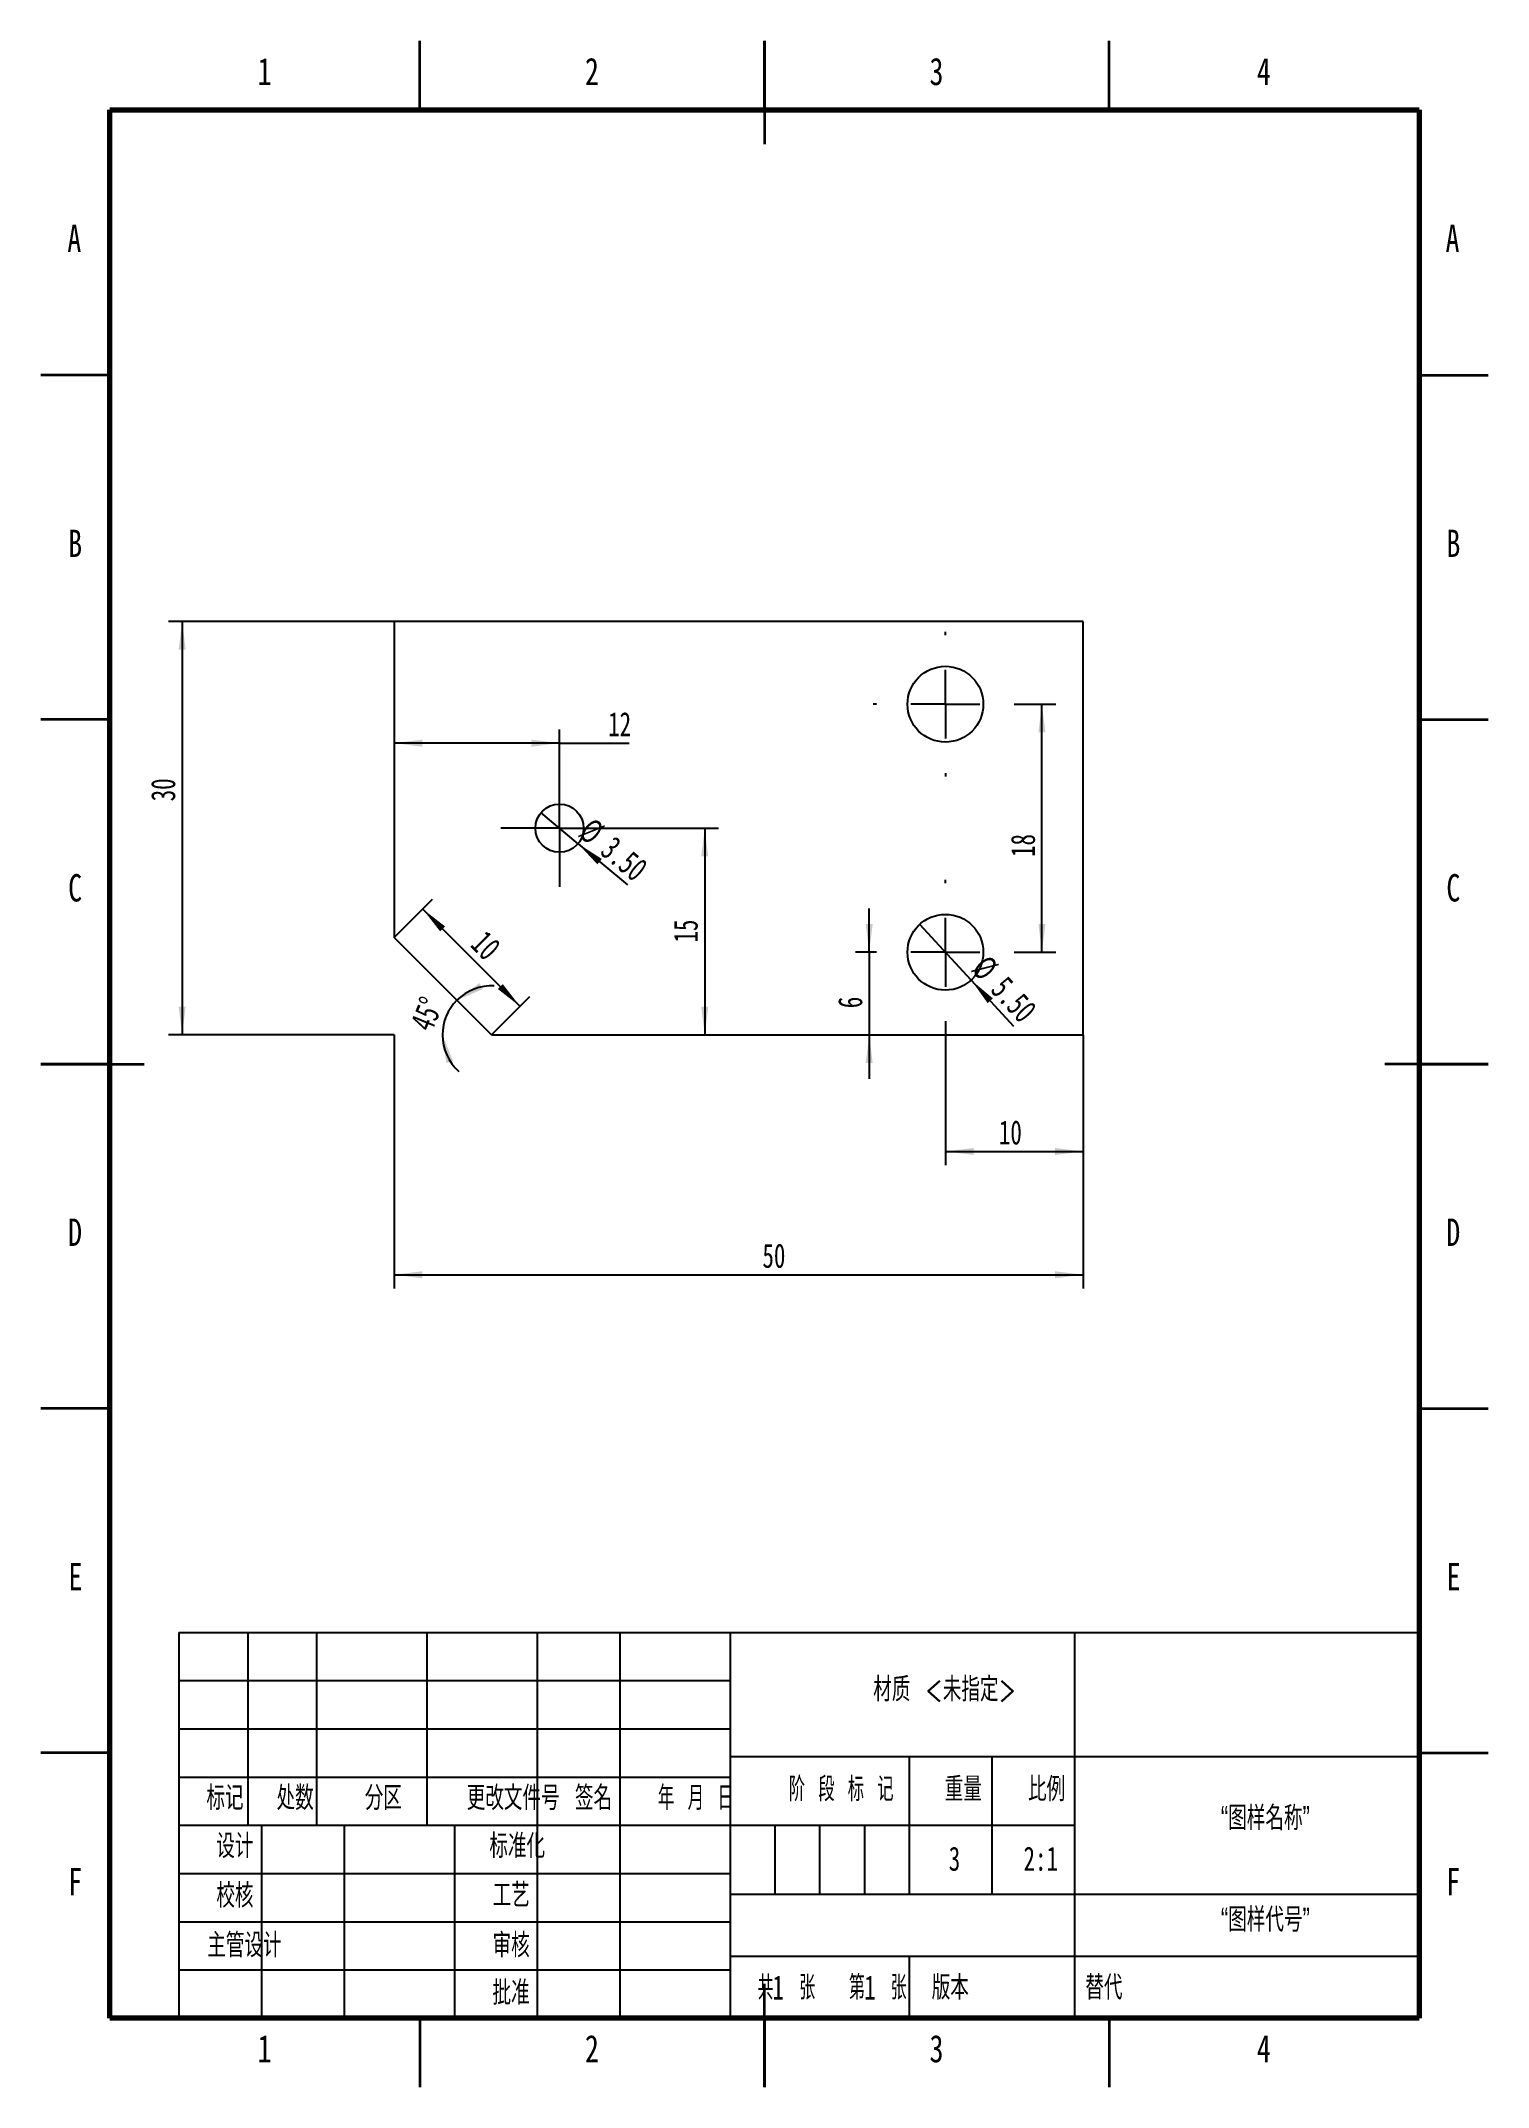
# Model space of a CAD drawing. Header units: millimetres. Extents: x 0 to 210, y 0 to 297.
import ezdxf

# ---------------------------------------------------------------- set-up
doc = ezdxf.new("R2010")
doc.units = ezdxf.units.MM
for name, color, linetype in [('10', 7, 'Continuous'), ('5', 7, 'Continuous'), ('SLD-0', 7, 'Continuous')]:
    doc.layers.add(name, color=color, linetype=linetype)
doc.styles.add('SLDTEXTSTYLE0', font='TXT', dxfattribs={"width": 0.7, "bigfont": 'bigfont'})
doc.styles.add('SLDTEXTSTYLE1', font='TXT', dxfattribs={"width": 0.7})
doc.styles.add('SLDTEXTSTYLE2', font='TXT', dxfattribs={"width": 0.6, "bigfont": 'bigfont'})
doc.styles.add('SLDTEXTSTYLE3', font='TXT', dxfattribs={"width": 0.614286, "bigfont": 'bigfont'})
doc.styles.add('SLDTEXTSTYLE4', font='TXT', dxfattribs={"width": 0.62, "bigfont": 'bigfont'})
doc.styles.add('SLDTEXTSTYLE5', font='TXT', dxfattribs={"width": 0.75})
doc.dimstyles.new('SLDDIMSTYLE0', dxfattribs={"dimtxt": 3.5, "dimasz": 4.08, "dimexe": 0, "dimexo": 0.0625, "dimgap": 0.875, "dimtad": 2, "dimlfac": 0.5, "dimrnd": 1e-09, "dimzin": 12, "dimdsep": 46, "dimtxsty": 'SLDTEXTSTYLE1', "dimsah": 1, "dimcen": 0.09, "dimadec": 0, "dimazin": 3, "dimtfac": 1, "dimtofl": 0, "dimtmove": 0, "dimatfit": 3, "dimfxl": 0, "dimfrac": 2, "dimtolj": 1, "dimtzin": 12, "dimarcsym": 0})
doc.dimstyles.new('SLDDIMSTYLE1', dxfattribs={"dimtxt": 3.5, "dimasz": 4.08, "dimexe": 0, "dimexo": 0.0625, "dimgap": 0.875, "dimtad": 2, "dimlfac": 0.5, "dimrnd": 1e-09, "dimzin": 4, "dimdsep": 46, "dimtxsty": 'SLDTEXTSTYLE1', "dimblk1": 'NONE', "dimsah": 1, "dimcen": 0, "dimadec": 0, "dimazin": 1, "dimtfac": 1, "dimtmove": 0, "dimatfit": 3, "dimldrblk": 'NONE', "dimfxl": 0, "dimfrac": 2, "dimtolj": 1, "dimtzin": 12, "dimarcsym": 0})
doc.dimstyles.new('SLDDIMSTYLE2', dxfattribs={"dimtxt": 3.5, "dimasz": 4.08, "dimexe": 0, "dimexo": 0.0625, "dimgap": 0.875, "dimtad": 2, "dimlfac": 0.5, "dimrnd": 1e-09, "dimzin": 12, "dimdsep": 46, "dimtxsty": 'SLDTEXTSTYLE1', "dimsah": 1, "dimcen": 0.09, "dimadec": 0, "dimazin": 3, "dimtfac": 1, "dimtmove": 0, "dimatfit": 0, "dimfxl": 0, "dimfrac": 2, "dimtolj": 1, "dimtzin": 12, "dimarcsym": 0})
doc.dimstyles.new('SLDDIMSTYLE3', dxfattribs={"dimtxt": 3.5, "dimasz": 4.08, "dimexe": 0, "dimexo": 0.0625, "dimgap": 0.875, "dimtad": 2, "dimdec": 4, "dimlfac": 0.5, "dimzin": 12, "dimdsep": 46, "dimtxsty": 'SLDTEXTSTYLE1', "dimsah": 1, "dimcen": 0.09, "dimazin": 3, "dimtfac": 1, "dimtofl": 0, "dimtmove": 0, "dimatfit": 3, "dimfxl": 0, "dimfrac": 2, "dimtolj": 1, "dimtzin": 12, "dimarcsym": 0})

# ---------------------------------------------------------------- blocks, each defined once
blk = doc.blocks.new('_D')
at = {"layer": '10'}
for p, q in [((51.25, 212.72), (18.49, 212.72)), ((20.49, 212.72), (20.49, 152.72)), ((51.25, 152.72), (18.49, 152.72))]:
    blk.add_line(p, q, dxfattribs=at)
for points in [[(20.49, 212.72), (19.98, 208.64), (21, 208.64)], [(20.49, 152.72), (21, 156.8), (19.98, 156.8)]]:
    blk.add_solid(points, dxfattribs=at)
at = {"layer": '10', "insert": (15.98, 186.63), "char_height": 3.5, "attachment_point": 1, "rotation": 90, "style": 'SLDTEXTSTYLE1'}
blk.add_mtext('30', dxfattribs=at)
blk = doc.blocks.new('_D_1')
at = {"layer": '10'}
for p, q in [((51.25, 152.72), (51.25, 115.91)), ((151.25, 152.72), (151.25, 115.91)), ((51.25, 117.91), (151.25, 117.91))]:
    blk.add_line(p, q, dxfattribs=at)
for points in [[(51.25, 117.91), (55.33, 117.4), (55.33, 118.42)], [(151.25, 117.91), (147.17, 118.42), (147.17, 117.4)]]:
    blk.add_solid(points, dxfattribs=at)
at = {"layer": '10', "insert": (104.7, 122.42), "char_height": 3.5, "attachment_point": 1, "style": 'SLDTEXTSTYLE1'}
blk.add_mtext('50', dxfattribs=at)
blk = doc.blocks.new('_D_2')
at = {"layer": '10'}
for q in [(72.57, 184.97), (85.13, 174.49)]:
    blk.add_line((77.94, 180.48), q, dxfattribs=at)
blk.add_solid([(77.94, 180.48), (80.75, 177.48), (81.4, 178.26)], dxfattribs=at)
at = {"layer": '10', "char_height": 3.5, "attachment_point": 1, "rotation": 320.1604, "style": 'SLDTEXTSTYLE1'}
for s, insert in [('%%c', (80.07, 184.43)), ('3.50', (83.22, 181.78))]:
    blk.add_mtext(s, dxfattribs=dict(at, insert=insert))
blk = doc.blocks.new('_NONE')
blk = doc.blocks.new('_D_3')
at = {"layer": '10'}
for q in [(127.52, 168.76), (141.15, 154.01)]:
    blk.add_line((134.99, 160.68), q, dxfattribs=at)
blk.add_solid([(134.99, 160.68), (137.38, 157.34), (138.13, 158.03)], dxfattribs=at)
at = {"layer": '10', "char_height": 3.5, "attachment_point": 1, "rotation": 312.7294, "style": 'SLDTEXTSTYLE1'}
for s, insert in [('%%c', (137.45, 164.55)), ('5.50', (140.23, 161.52))]:
    blk.add_mtext(s, dxfattribs=dict(at, insert=insert))
blk = doc.blocks.new('_D_4')
at = {"layer": '10'}
for p, q in [((131.25, 154.22), (131.25, 133.8)), ((151.25, 152.72), (151.25, 133.8)), ((131.25, 135.8), (151.25, 135.8))]:
    blk.add_line(p, q, dxfattribs=at)
for points in [[(131.25, 135.8), (135.33, 135.3), (135.33, 136.31)], [(151.25, 135.8), (147.17, 136.31), (147.17, 135.3)]]:
    blk.add_solid(points, dxfattribs=at)
at = {"layer": '10', "insert": (139.01, 140.32), "char_height": 3.5, "attachment_point": 1, "style": 'SLDTEXTSTYLE1'}
blk.add_mtext('10', dxfattribs=at)
blk = doc.blocks.new('_D_5')
at = {"layer": '10'}
for p, q in [((120.2, 164.72), (120.2, 171.07)), ((120.75, 164.72), (118.2, 164.72)), ((120.2, 164.72), (120.2, 152.72)), ((120.2, 152.72), (120.2, 146.37))]:
    blk.add_line(p, q, dxfattribs=at)
for points in [[(120.2, 164.72), (120.7, 168.8), (119.69, 168.8)], [(120.2, 152.72), (119.69, 148.64), (120.7, 148.64)]]:
    blk.add_solid(points, dxfattribs=at)
at = {"layer": '10', "insert": (115.68, 156.6), "char_height": 3.5, "attachment_point": 1, "rotation": 90, "style": 'SLDTEXTSTYLE1'}
blk.add_mtext('6', dxfattribs=at)
blk = doc.blocks.new('_D_6')
at = {"layer": '10'}
for p, q in [((83.75, 182.72), (98.33, 182.72)), ((96.33, 182.72), (96.33, 152.72))]:
    blk.add_line(p, q, dxfattribs=at)
for points in [[(96.33, 182.72), (95.82, 178.64), (96.83, 178.64)], [(96.33, 152.72), (96.83, 156.8), (95.82, 156.8)]]:
    blk.add_solid(points, dxfattribs=at)
at = {"layer": '10', "insert": (91.81, 166.13), "char_height": 3.5, "attachment_point": 1, "rotation": 90, "style": 'SLDTEXTSTYLE1'}
blk.add_mtext('15', dxfattribs=at)
blk = doc.blocks.new('_D_7')
at = {"layer": '10'}
for p, q in [((75.25, 191.22), (75.25, 197.07)), ((75.25, 195.07), (51.25, 195.07)), ((75.25, 195.07), (85.38, 195.07))]:
    blk.add_line(p, q, dxfattribs=at)
for points in [[(51.25, 195.07), (55.33, 194.56), (55.33, 195.58)], [(75.25, 195.07), (71.17, 195.58), (71.17, 194.56)]]:
    blk.add_solid(points, dxfattribs=at)
at = {"layer": '10', "insert": (82.31, 199.58), "char_height": 3.5, "attachment_point": 1, "style": 'SLDTEXTSTYLE1'}
blk.add_mtext('12', dxfattribs=at)
blk = doc.blocks.new('_D_8')
at = {"layer": '10'}
for start, end in [(135, 180), (86.8597, 135), (180, 228.1403)]:
    blk.add_arc((65.4, 152.72), 7.13, start, end, dxfattribs=at)
for points in [[(60.35, 157.77), (64.14, 159.37), (63.63, 160.25)], [(58.27, 152.72), (58.82, 148.65), (59.81, 148.91)]]:
    blk.add_solid(points, dxfattribs=at)
at = {"layer": '10', "insert": (53.47, 154.33), "char_height": 3.5, "attachment_point": 1, "rotation": 67.5659, "style": 'SLDTEXTSTYLE1'}
blk.add_mtext('45°', dxfattribs=at)
blk = doc.blocks.new('_D_9')
at = {"layer": '10'}
for p, q in [((51.25, 166.87), (56.81, 172.42)), ((55.39, 171), (69.53, 156.86)), ((65.4, 152.72), (70.95, 158.28))]:
    blk.add_line(p, q, dxfattribs=at)
for points in [[(55.39, 171), (57.92, 167.76), (58.64, 168.48)], [(69.53, 156.86), (67.01, 160.11), (66.29, 159.39)]]:
    blk.add_solid(points, dxfattribs=at)
at = {"layer": '10', "insert": (64.63, 168.14), "char_height": 3.5, "attachment_point": 1, "rotation": 315, "style": 'SLDTEXTSTYLE1'}
blk.add_mtext('10', dxfattribs=at)
blk = doc.blocks.new('_D_10')
at = {"layer": '10'}
for p, q in [((141.75, 200.72), (147.26, 200.72)), ((145.26, 164.72), (145.26, 200.72)), ((141.75, 164.72), (147.26, 164.72))]:
    blk.add_line(p, q, dxfattribs=at)
for points in [[(145.26, 200.72), (144.75, 196.64), (145.77, 196.64)], [(145.26, 164.72), (145.77, 168.8), (144.75, 168.8)]]:
    blk.add_solid(points, dxfattribs=at)
at = {"layer": '10', "insert": (140.75, 178.55), "char_height": 3.5, "attachment_point": 1, "rotation": 90, "style": 'SLDTEXTSTYLE1'}
blk.add_mtext('18', dxfattribs=at)
blk = doc.blocks.new('SW_CENTERMARKSYMBOL_0')
at = {"layer": '10', "color": 0}
for p, q in [((0, 10), (0, 10.5)), ((0, 0), (0, 5)), ((-10, 0), (-10.5, 0)), ((0, 0), (-5, 0)), ((0, 0), (0, -5)), ((0, 0), (5, 0)), ((10, 0), (10.5, 0)), ((0, -10), (0, -10.5))]:
    blk.add_line(p, q, dxfattribs=at)
blk = doc.blocks.new('SW_CENTERMARKSYMBOL_1')
at = {"layer": '10', "color": 0}
for p, q in [((0, 5), (0, 8.5)), ((0, 0), (0, 5)), ((-5, 0), (-8.5, 0)), ((0, 0), (-5, 0)), ((0, 0), (0, -5)), ((0, 0), (5, 0)), ((5, 0), (8.5, 0)), ((0, -5), (0, -8.5))]:
    blk.add_line(p, q, dxfattribs=at)
blk = doc.blocks.new('SW_CENTERMARKSYMBOL_2')
at = {"layer": '10', "color": 0}
for p, q in [((0, 10), (0, 10.5)), ((0, 0), (0, 5)), ((-10, 0), (-10.5, 0)), ((0, 0), (-5, 0)), ((0, 0), (0, -5)), ((0, 0), (5, 0)), ((10, 0), (10.5, 0)), ((0, -10), (0, -10.5))]:
    blk.add_line(p, q, dxfattribs=at)

msp = doc.modelspace()

# ---------------------------------------------------------------- linework, layer by layer
at = {"color": 7, "linetype": 'Continuous', "lineweight": 35}
for p, q in [((55, 287), (55, 297)), ((105, 297.001), (105, 281.999)), ((105, 287), (105, 297)), ((155, 287), (155, 297)), ((10, 248.5), (0, 248.5)), ((200, 248.5), (210, 248.5)), ((10, 198.5), (0, 198.5)), ((200, 198.5), (210, 198.5)), ((-0.001, 148.5), (15.001, 148.5)), ((10, 148.5), (0, 148.5)), ((210.001, 148.5), (194.999, 148.5)), ((200, 148.5), (210, 148.5)), ((10, 98.5), (0, 98.5)), ((200, 98.5), (210, 98.5)), ((10, 48.5), (0, 48.5)), ((200, 48.5), (210, 48.5)), ((105, -0.001), (105, 15.001)), ((55, 10), (55, 0)), ((105, 10), (105, 0)), ((155, 10), (155, 0))]:
    msp.add_line(p, q, dxfattribs=at)
at = {"color": 7, "linetype": 'Continuous', "lineweight": 70}
for p, q in [((10, 10), (10, 287)), ((10, 287), (200, 287)), ((200, 287), (200, 10)), ((200, 10), (10, 10))]:
    msp.add_line(p, q, dxfattribs=at)
at = {"color": 7, "linetype": 'Continuous', "lineweight": 25}
for p, q in [((151.25459, 212.72425), (51.25459, 212.72425)), ((51.25459, 212.72425), (51.25459, 166.86639)), ((151.25459, 152.72425), (151.25459, 212.72425)), ((65.39673, 152.72425), (51.25459, 166.86639)), ((65.39673, 152.72425), (151.25459, 152.72425))]:
    msp.add_line(p, q, dxfattribs=at)
for centre, radius in [((131.25459, 200.72425), 5.5), ((75.25459, 182.72425), 3.5), ((131.25459, 164.72425), 5.5)]:
    msp.add_circle(centre, radius, dxfattribs=at)
at = {"layer": '10', "color": 7, "lineweight": 25}
for p, q in [((30, 66), (30, 38)), ((40, 66), (40, 38)), ((56, 66), (56, 38)), ((72, 66), (72, 10)), ((84, 66), (84, 10)), ((100, 66), (100, 10)), ((150, 66), (150, 38)), ((100, 48), (200, 48)), ((125.98622, 48), (125.98622, 28)), ((138, 48), (138, 28)), ((20, 45), (100, 45)), ((20, 38), (150, 38)), ((32, 38), (32, 10)), ((44, 38), (44, 10)), ((60, 38), (60, 10)), ((150, 38), (150, 10)), ((20, 31), (100, 31)), ((100, 28), (200, 28)), ((20, 24), (100, 24)), ((100, 19), (200, 19)), ((20, 17), (100, 17))]:
    msp.add_line(p, q, dxfattribs=at)
at = {"layer": '10', "color": 7}
for p, q in [((20, 59), (100, 59)), ((20, 52), (100, 52))]:
    msp.add_line(p, q, dxfattribs=at)
at = {"layer": '5', "color": 7, "lineweight": 25}
for q in [(200, 66), (20, 10)]:
    msp.add_line((20, 66), q, dxfattribs=at)
at = {"layer": 'SLD-0'}
for p, q in [((106.5, 38), (106.5, 28)), ((113, 38), (113, 28)), ((119.5, 38), (119.5, 28))]:
    msp.add_line(p, q, dxfattribs=at)
at = {"layer": 'SLD-0', "lineweight": 25}
msp.add_line((125.98622, 19), (125.98622, 10), dxfattribs=at)

# ---------------------------------------------------------------- block references
at = {"layer": '10'}
for name, p in [('SW_CENTERMARKSYMBOL_2', (131.25459, 200.72425)), ('SW_CENTERMARKSYMBOL_1', (75.25459, 182.72425)), ('SW_CENTERMARKSYMBOL_0', (131.25459, 164.72425))]:
    msp.add_blockref(name, p, dxfattribs=at)

# ---------------------------------------------------------------- texts
at = {"color": 7, "linetype": 'Continuous', "lineweight": 0, "char_height": 3.96875, "attachment_point": 2, "style": 'SLDTEXTSTYLE5'}
for s, insert in [('1', (32.46004, 294.56015)), ('2', (79.96004, 294.56015)), ('3', (129.96004, 294.56015)), ('4', (177.46004, 294.56015)), ('A', (4.83969, 270.31015)), ('A', (204.83969, 270.31015)), ('B', (4.9706, 226.06015)), ('B', (204.9706, 226.06015)), ('C', (4.95866, 176.06015)), ('C', (204.95866, 176.06015)), ('D', (4.95269, 126.06015)), ('D', (204.95269, 126.06015)), ('E', (5.00781, 76.06015)), ('E', (205.00781, 76.06015)), ('F', (4.95774, 31.81015)), ('F', (204.95774, 31.81015)), ('1', (32.46004, 7.56015)), ('2', (79.96004, 7.56015)), ('3', (129.96004, 7.56015)), ('4', (177.46004, 7.56015))]:
    msp.add_mtext(s, dxfattribs=dict(at, insert=insert))
at = {"layer": '10', "char_height": 3.5}
for s, insert, attachment_point, style in [('\\M+18DDE质 <\\M+196A2\\M+18E77\\M+192E8>', (131.12787, 59.48121), 2, 'SLDTEXTSTYLE0'), ('阶 \\M+19269 标 记', (116.12546, 44.99406), 2, 'SLDTEXTSTYLE3'), ('\\M+18F64\\M+197CA', (133.85048, 44.99406), 2, 'SLDTEXTSTYLE0'), ('\\M+194E4\\M+197E1', (145.94204, 44.99406), 2, 'SLDTEXTSTYLE0'), ('标记', (26.71069, 43.71664), 2, 'SLDTEXTSTYLE0'), ('处\\M+19094', (36.88614, 43.71664), 2, 'SLDTEXTSTYLE0'), ('\\M+195AA\\M+18BE6', (49.68274, 43.71664), 2, 'SLDTEXTSTYLE0'), ('\\M+18D58\\M+189FC\\M+195B6\\M+18C8F\\M+18D86', (68.52929, 43.71664), 2, 'SLDTEXTSTYLE0'), ('签\\M+196BC', (80.18723, 43.71664), 2, 'SLDTEXTSTYLE0'), ('\\M+1944E \\M+18C8E \\M+193FA', (95.04105, 43.71664), 2, 'SLDTEXTSTYLE4'), ('\\M+18167图样\\M+196BC\\M+18FCC\\M+18168', (177.68763, 40.7909), 2, 'SLDTEXTSTYLE0'), ('设计', (28.15037, 36.73433), 2, 'SLDTEXTSTYLE0'), ('标\\M+18F79\\M+189BB', (69.12129, 36.73433), 2, 'SLDTEXTSTYLE0'), ('3', (132.56867, 34.90494), 2, 'SLDTEXTSTYLE1'), ('2:1', (145.08436, 34.90494), 2, 'SLDTEXTSTYLE1'), ('\\M+18D5A\\M+18A6A', (28.14946, 29.55609), 2, 'SLDTEXTSTYLE0'), ('\\M+18D48艺', (68.23505, 29.59853), 2, 'SLDTEXTSTYLE0'), ('\\M+18167图样\\M+191E3\\M+18D86\\M+18168', (177.69006, 26.04965), 2, 'SLDTEXTSTYLE0'), ('\\M+18EE5\\M+18AC7设计', (29.5306, 22.33011), 2, 'SLDTEXTSTYLE0'), ('审\\M+18A6A', (68.23444, 22.33011), 2, 'SLDTEXTSTYLE0'), ('\\M+194E1\\M+18F79', (68.21652, 15.44105), 2, 'SLDTEXTSTYLE0'), ('\\M+18BA4  张', (108.17823, 16.201), 2, 'SLDTEXTSTYLE2'), ('1', (106.14234, 16.201), 1, 'SLDTEXTSTYLE1'), ('\\M+191E6  张', (121.44171, 16.201), 2, 'SLDTEXTSTYLE2'), ('1', (119.47947, 16.201), 1, 'SLDTEXTSTYLE1'), ('\\M+194C5\\M+1967B', (131.9606, 16.20099), 2, 'SLDTEXTSTYLE0')]:
    msp.add_mtext(s, dxfattribs=dict(at, insert=insert, attachment_point=attachment_point, style=style))
at = {"layer": 'SLD-0', "insert": (151.56088, 16.20099), "char_height": 3.5, "attachment_point": 1, "style": 'SLDTEXTSTYLE0'}
msp.add_mtext('\\M+191D6\\M+191E3', dxfattribs=at)

# ---------------------------------------------------------------- dimensions: what is measured, and where the dimension line sits
at = {"layer": '10'}
for base, p1, p2, angle, dimstyle, picture, middle in [((18.32436, 152.72425), (51.25459, 212.72425), (51.25459, 152.72425), 90, 'SLDDIMSTYLE0', '_D', (18.32436, 188.16611)), ((145.26227, 200.72425), (141.75459, 164.72425), (141.75459, 200.72425), 90, 'SLDDIMSTYLE0', '_D_10', (145.26227, 180.08502)), ((94.16086, 152.72425), (75.25459, 182.72425), (51.25459, 152.72425), 90, 'SLDDIMSTYLE0', '_D_6', (94.16086, 167.66256)), ((71.06611, 158.39363), (51.25459, 166.86639), (65.39673, 152.72425), 315, 'SLDDIMSTYLE0', '_D_9', (64.06187, 165.39787)), ((118.03094, 152.72425), (131.25459, 164.72425), (151.25459, 152.72425), 90, 'SLDDIMSTYLE2', '_D_5', (118.03094, 157.36275))]:
    dim = msp.add_linear_dim(base=base, p1=p1, p2=p2, angle=angle, dimstyle=dimstyle, dxfattribs=at)
    dim.commit()
    dim.dimension.update_dxf_attribs({"geometry": picture, "text_midpoint": middle, "dimtype": 160})
for base, p1, p2, picture, middle in [((51.25459, 197.23436), (75.25459, 182.72425), (51.25459, 212.72425), '_D_7', (83.8458, 197.23436)), ((151.25459, 137.96947), (131.25459, 164.72425), (151.25459, 152.72425), '_D_4', (140.54812, 137.96947)), ((151.25459, 120.07309), (51.25459, 152.72425), (151.25459, 152.72425), '_D_1', (106.23467, 120.07309))]:
    dim = msp.add_linear_dim(base=base, p1=p1, p2=p2, dimstyle='SLDDIMSTYLE0', dxfattribs=at)
    dim.commit()
    dim.dimension.update_dxf_attribs({"geometry": picture, "text_midpoint": middle, "dimtype": 160})
for p1, p2, picture, middle in [((72.56715, 184.9665), (77.94204, 180.48201), '_D_2', (81.50464, 177.50961)), ((127.52264, 168.76437), (134.98655, 160.68414), '_D_3', (137.90963, 157.5197))]:
    dim = msp.add_diameter_dim_2p(p1=p1, p2=p2, dimstyle='SLDDIMSTYLE1', dxfattribs=at)
    dim.commit()
    dim.dimension.update_dxf_attribs({"geometry": picture, "text_midpoint": middle, "dimtype": 163})
dim = msp.add_angular_dim_2l(base=(58.80936, 155.45283), line1=((51.25459, 166.86639), (65.39673, 152.72425)), line2=((51.25459, 152.72425), (65.39673, 152.72425)), dimstyle='SLDDIMSTYLE3', dxfattribs=at)
dim.commit()
dim.dimension.update_dxf_attribs({"geometry": '_D_8', "text_midpoint": (58.80623, 155.44525), "dimtype": 162})

doc.saveas('drawing.dxf')
